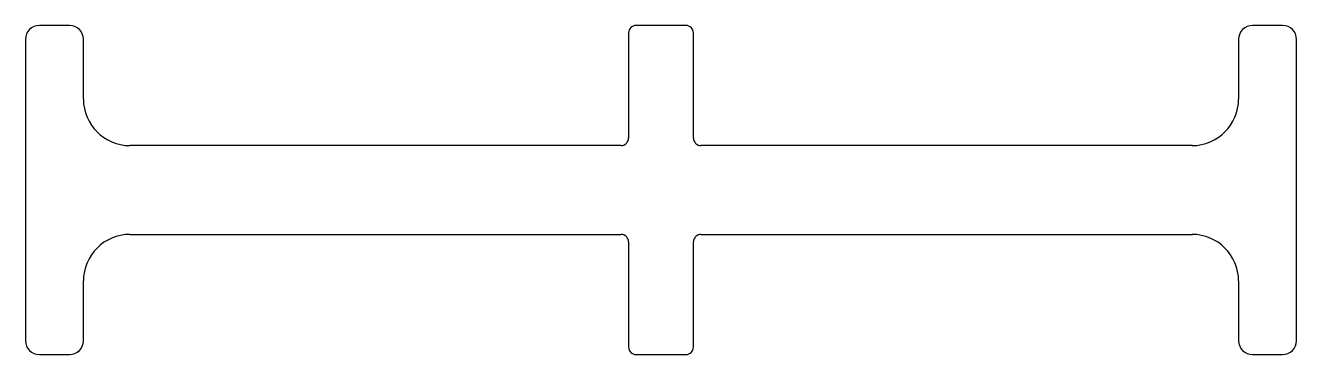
# Model space of a CAD drawing. Extents: x -35.1 to 34.5, y 1.6 to 19.6.
import ezdxf

# ---------------------------------------------------------------- set-up
doc = ezdxf.new("R2010")
doc.units = 0
doc.layers.get('0').update_dxf_attribs({"linetype": 'CONTINUOUS'})

msp = doc.modelspace()

# ---------------------------------------------------------------- linework, layer by layer
for p, q in [((-32.726, 19.595), (-34.377, 19.595)), ((1.031, 19.595), (-1.713, 19.595)), ((33.695, 19.595), (32.044, 19.595)), ((-35.139, 18.833), (-35.139, 2.355)), ((-31.964, 15.563), (-31.964, 18.833)), ((-2.119, 19.189), (-2.119, 13.429)), ((1.437, 13.429), (1.437, 19.189)), ((31.282, 18.833), (31.282, 15.563)), ((34.457, 2.355), (34.457, 18.833)), ((-2.525, 13.023), (-29.424, 13.023)), ((28.742, 13.023), (1.843, 13.023)), ((-29.424, 8.165), (-2.525, 8.165)), ((-2.119, 7.759), (-2.119, 1.999)), ((1.437, 1.999), (1.437, 7.759)), ((1.843, 8.165), (28.742, 8.165)), ((-31.964, 2.355), (-31.964, 5.625)), ((31.282, 5.625), (31.282, 2.355)), ((-34.377, 1.593), (-32.726, 1.593)), ((-1.713, 1.593), (1.031, 1.593)), ((32.044, 1.593), (33.695, 1.593))]:
    msp.add_line(p, q)
for centre, radius, start, end in [((-34.377, 18.833), 0.762, 90, 180), ((-32.726, 18.833), 0.762, 0, 90), ((-1.713, 19.189), 0.406, 90, 180), ((1.031, 19.189), 0.406, 360, 90), ((32.044, 18.833), 0.762, 90, 180), ((33.695, 18.833), 0.762, 360, 90), ((-29.424, 15.563), 2.54, 180, 270), ((28.742, 15.563), 2.54, 270, 0), ((-2.525, 13.429), 0.406, 270, 0), ((1.843, 13.429), 0.406, 180, 270), ((-29.424, 5.625), 2.54, 90, 180), ((-2.525, 7.759), 0.406, 360, 90), ((1.843, 7.759), 0.406, 90, 180), ((28.742, 5.625), 2.54, 0, 90), ((-34.377, 2.355), 0.762, 180, 270), ((-32.726, 2.355), 0.762, 270, 0), ((32.044, 2.355), 0.762, 180, 270), ((33.695, 2.355), 0.762, 315, 360), ((-1.713, 1.999), 0.406, 180, 270), ((1.031, 1.999), 0.406, 270, 0), ((33.695, 2.355), 0.762, 270, 315)]:
    msp.add_arc(centre, radius, start, end)

doc.saveas('drawing.dxf')
